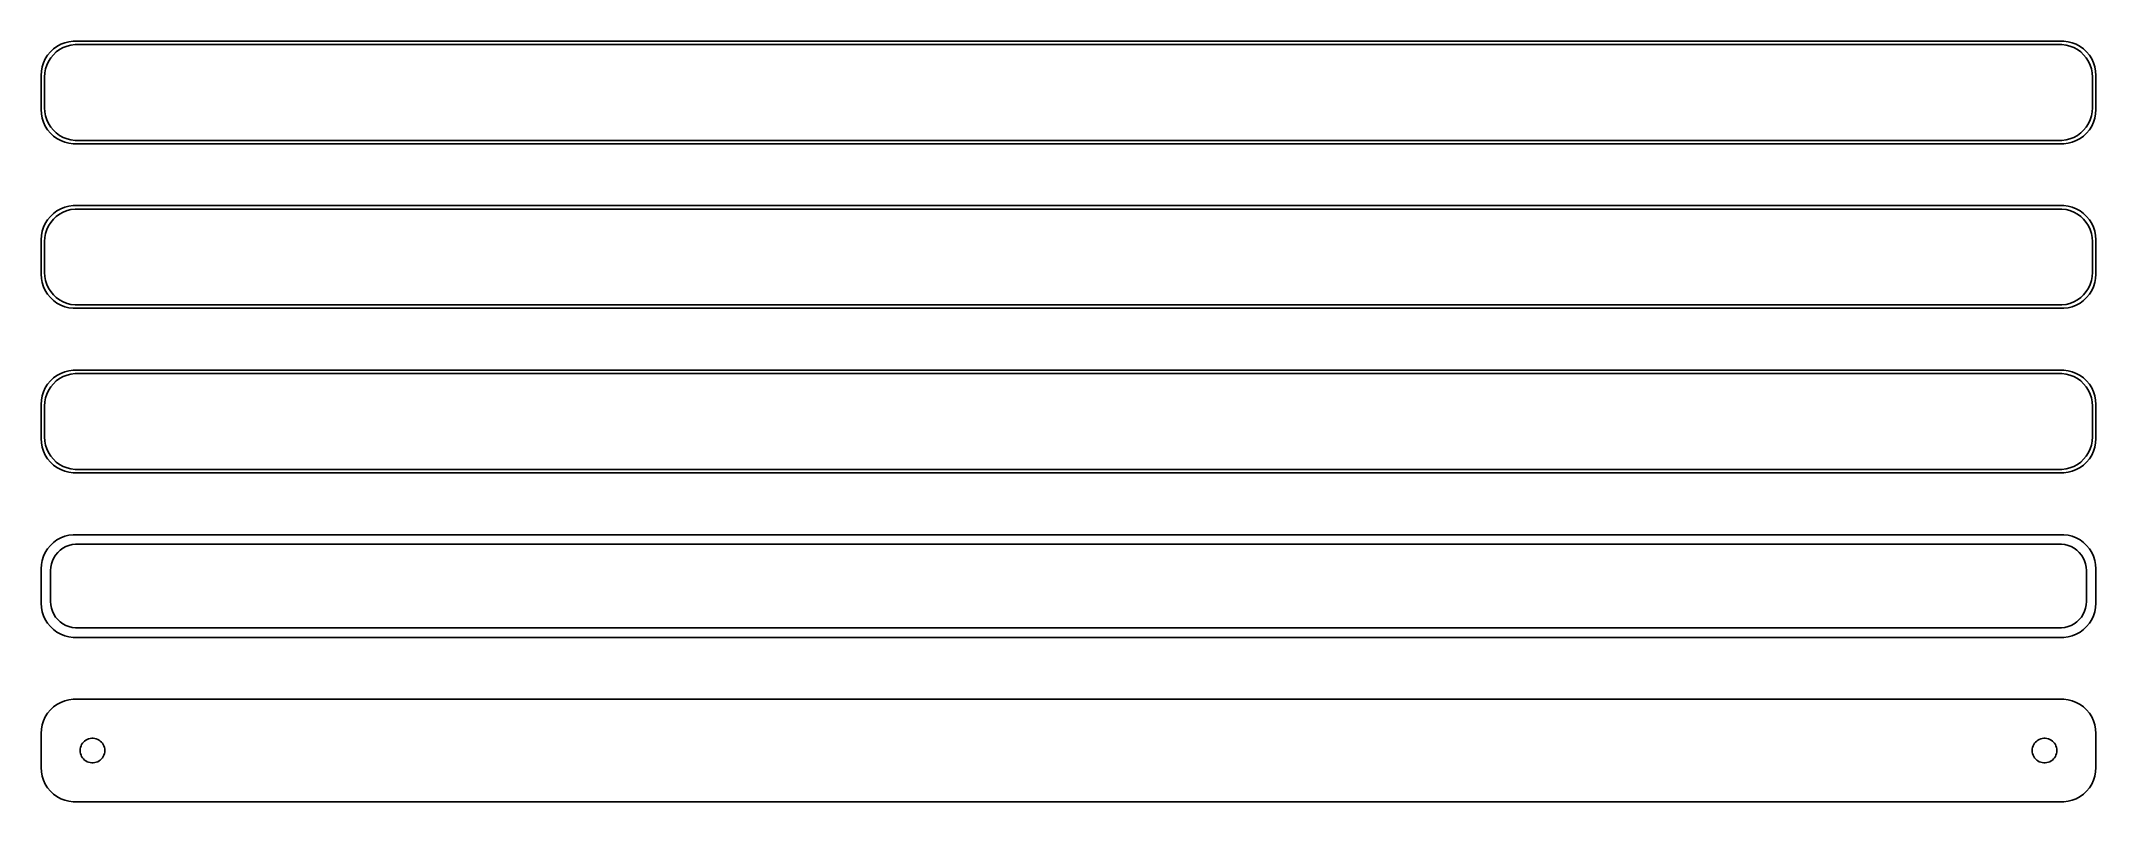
# Model space of a CAD drawing. Header units: metres. Extents: x -150 to 150, y 89 to 199.
import ezdxf

# ---------------------------------------------------------------- set-up
doc = ezdxf.new("R2010")
doc.units = ezdxf.units.M

msp = doc.modelspace()

# ---------------------------------------------------------------- linework, layer by layer
for p, q in [((-148.187, 198.353), (-148.645, 197.923)), ((-147.679, 198.722), (-148.187, 198.353)), ((-147.778, 197.91), (-147.295, 198.261)), ((-147.129, 199.024), (-147.679, 198.722)), ((-147.295, 198.261), (-146.772, 198.548)), ((-146.545, 199.255), (-147.129, 199.024)), ((-146.772, 198.548), (-146.218, 198.768)), ((-145.937, 199.411), (-146.545, 199.255)), ((-146.218, 198.768), (-145.64, 198.916)), ((-145.314, 199.49), (-145.937, 199.411)), ((-145.64, 198.916), (-145.048, 198.991)), ((145.314, 199.49), (-145.314, 199.49)), ((-145.048, 198.991), (145.048, 198.991)), ((145.048, 198.991), (145.64, 198.916)), ((145.937, 199.411), (145.314, 199.49)), ((145.64, 198.916), (146.218, 198.768)), ((146.545, 199.255), (145.937, 199.411)), ((146.218, 198.768), (146.772, 198.548)), ((147.129, 199.024), (146.545, 199.255)), ((146.772, 198.548), (147.295, 198.261)), ((147.679, 198.722), (147.129, 199.024)), ((147.295, 198.261), (147.778, 197.91)), ((148.187, 198.353), (147.679, 198.722)), ((148.645, 197.923), (148.187, 198.353)), ((-149.961, 195.127), (-150, 194.5)), ((-149.843, 195.743), (-149.961, 195.127)), ((-149.649, 196.341), (-149.843, 195.743)), ((-149.382, 196.909), (-149.649, 196.341)), ((-149.463, 194.845), (-149.351, 195.431)), ((-149.045, 197.439), (-149.382, 196.909)), ((-149.351, 195.431), (-149.166, 195.999)), ((-149.166, 195.999), (-148.912, 196.538)), ((-148.645, 197.923), (-149.045, 197.439)), ((-148.912, 196.538), (-148.593, 197.042)), ((-148.593, 197.042), (-148.213, 197.502)), ((-148.213, 197.502), (-147.778, 197.91)), ((147.778, 197.91), (148.213, 197.502)), ((148.213, 197.502), (148.593, 197.042)), ((148.593, 197.042), (148.912, 196.538)), ((149.045, 197.439), (148.645, 197.923)), ((148.912, 196.538), (149.166, 195.999)), ((149.382, 196.909), (149.045, 197.439)), ((149.166, 195.999), (149.351, 195.431)), ((149.351, 195.431), (149.463, 194.845)), ((149.649, 196.341), (149.382, 196.909)), ((149.843, 195.743), (149.649, 196.341)), ((149.961, 195.127), (149.843, 195.743)), ((150, 194.5), (149.961, 195.127)), ((-150, 194.5), (-150, 189.5)), ((-149.5, 194.25), (-149.463, 194.845)), ((-149.5, 189.75), (-149.5, 194.25)), ((149.463, 194.845), (149.5, 194.25)), ((149.5, 194.25), (149.5, 189.75)), ((150, 189.5), (150, 194.5)), ((-150, 189.5), (-149.961, 188.873)), ((-149.463, 189.155), (-149.5, 189.75)), ((-149.351, 188.569), (-149.463, 189.155)), ((149.463, 189.155), (149.351, 188.569)), ((149.5, 189.75), (149.463, 189.155)), ((149.961, 188.873), (150, 189.5)), ((-149.961, 188.873), (-149.843, 188.257)), ((-149.843, 188.257), (-149.649, 187.659)), ((-149.649, 187.659), (-149.382, 187.091)), ((-149.382, 187.091), (-149.045, 186.561)), ((-149.166, 188.001), (-149.351, 188.569)), ((-148.912, 187.462), (-149.166, 188.001)), ((-149.045, 186.561), (-148.645, 186.077)), ((-148.593, 186.958), (-148.912, 187.462)), ((-148.645, 186.077), (-148.187, 185.647)), ((-148.213, 186.498), (-148.593, 186.958)), ((-147.778, 186.09), (-148.213, 186.498)), ((-147.295, 185.739), (-147.778, 186.09)), ((147.778, 186.09), (147.295, 185.739)), ((148.213, 186.498), (147.778, 186.09)), ((148.187, 185.647), (148.645, 186.077)), ((148.593, 186.958), (148.213, 186.498)), ((148.912, 187.462), (148.593, 186.958)), ((148.645, 186.077), (149.045, 186.561)), ((149.166, 188.001), (148.912, 187.462)), ((149.045, 186.561), (149.382, 187.091)), ((149.351, 188.569), (149.166, 188.001)), ((149.382, 187.091), (149.649, 187.659)), ((149.649, 187.659), (149.843, 188.257)), ((149.843, 188.257), (149.961, 188.873)), ((-148.187, 185.647), (-147.679, 185.278)), ((-147.679, 185.278), (-147.129, 184.976)), ((-146.772, 185.452), (-147.295, 185.739)), ((-147.129, 184.976), (-146.545, 184.745)), ((-146.218, 185.232), (-146.772, 185.452)), ((-146.545, 184.745), (-145.937, 184.589)), ((-145.64, 185.084), (-146.218, 185.232)), ((-145.937, 184.589), (-145.314, 184.51)), ((-145.048, 185.009), (-145.64, 185.084)), ((-145.314, 184.51), (145.314, 184.51)), ((145.048, 185.009), (-145.048, 185.009)), ((145.64, 185.084), (145.048, 185.009)), ((145.314, 184.51), (145.937, 184.589)), ((146.218, 185.232), (145.64, 185.084)), ((145.937, 184.589), (146.545, 184.745)), ((146.772, 185.452), (146.218, 185.232)), ((146.545, 184.745), (147.129, 184.976)), ((147.295, 185.739), (146.772, 185.452)), ((147.129, 184.976), (147.679, 185.278)), ((147.679, 185.278), (148.187, 185.647)), ((-148.187, 174.353), (-148.645, 173.923)), ((-147.679, 174.722), (-148.187, 174.353)), ((-147.778, 173.91), (-147.295, 174.261)), ((-147.129, 175.024), (-147.679, 174.722)), ((-147.295, 174.261), (-146.772, 174.548)), ((-146.545, 175.255), (-147.129, 175.024)), ((-146.772, 174.548), (-146.218, 174.768)), ((-145.937, 175.411), (-146.545, 175.255)), ((-146.218, 174.768), (-145.64, 174.916)), ((-145.314, 175.49), (-145.937, 175.411)), ((-145.64, 174.916), (-145.048, 174.991)), ((145.314, 175.49), (-145.314, 175.49)), ((-145.048, 174.991), (145.048, 174.991)), ((145.048, 174.991), (145.64, 174.916)), ((145.937, 175.411), (145.314, 175.49)), ((145.64, 174.916), (146.218, 174.768)), ((146.545, 175.255), (145.937, 175.411)), ((146.218, 174.768), (146.772, 174.548)), ((147.129, 175.024), (146.545, 175.255)), ((146.772, 174.548), (147.295, 174.261)), ((147.679, 174.722), (147.129, 175.024)), ((147.295, 174.261), (147.778, 173.91)), ((148.187, 174.353), (147.679, 174.722)), ((148.645, 173.923), (148.187, 174.353)), ((-149.961, 171.127), (-150, 170.5)), ((-149.843, 171.743), (-149.961, 171.127)), ((-149.649, 172.341), (-149.843, 171.743)), ((-149.382, 172.909), (-149.649, 172.341)), ((-149.463, 170.845), (-149.351, 171.431)), ((-149.045, 173.439), (-149.382, 172.909)), ((-149.351, 171.431), (-149.166, 171.999)), ((-149.166, 171.999), (-148.912, 172.538)), ((-148.645, 173.923), (-149.045, 173.439)), ((-148.912, 172.538), (-148.593, 173.042)), ((-148.593, 173.042), (-148.213, 173.502)), ((-148.213, 173.502), (-147.778, 173.91)), ((147.778, 173.91), (148.213, 173.502)), ((148.213, 173.502), (148.593, 173.042)), ((148.593, 173.042), (148.912, 172.538)), ((149.045, 173.439), (148.645, 173.923)), ((148.912, 172.538), (149.166, 171.999)), ((149.382, 172.909), (149.045, 173.439)), ((149.166, 171.999), (149.351, 171.431)), ((149.351, 171.431), (149.463, 170.845)), ((149.649, 172.341), (149.382, 172.909)), ((149.843, 171.743), (149.649, 172.341)), ((149.961, 171.127), (149.843, 171.743)), ((150, 170.5), (149.961, 171.127)), ((-150, 170.5), (-150, 165.5)), ((-149.5, 170.25), (-149.463, 170.845)), ((-149.5, 165.75), (-149.5, 170.25)), ((149.463, 170.845), (149.5, 170.25)), ((149.5, 170.25), (149.5, 165.75)), ((150, 165.5), (150, 170.5)), ((-150, 165.5), (-149.961, 164.873)), ((-149.463, 165.155), (-149.5, 165.75)), ((-149.351, 164.569), (-149.463, 165.155)), ((149.463, 165.155), (149.351, 164.569)), ((149.5, 165.75), (149.463, 165.155)), ((149.961, 164.873), (150, 165.5)), ((-149.961, 164.873), (-149.843, 164.257)), ((-149.843, 164.257), (-149.649, 163.659)), ((-149.649, 163.659), (-149.382, 163.091)), ((-149.382, 163.091), (-149.045, 162.561)), ((-149.166, 164.001), (-149.351, 164.569)), ((-148.912, 163.462), (-149.166, 164.001)), ((-149.045, 162.561), (-148.645, 162.077)), ((-148.593, 162.958), (-148.912, 163.462)), ((-148.645, 162.077), (-148.187, 161.647)), ((-148.213, 162.498), (-148.593, 162.958)), ((-147.778, 162.09), (-148.213, 162.498)), ((-147.295, 161.739), (-147.778, 162.09)), ((147.778, 162.09), (147.295, 161.739)), ((148.213, 162.498), (147.778, 162.09)), ((148.187, 161.647), (148.645, 162.077)), ((148.593, 162.958), (148.213, 162.498)), ((148.912, 163.462), (148.593, 162.958)), ((148.645, 162.077), (149.045, 162.561)), ((149.166, 164.001), (148.912, 163.462)), ((149.045, 162.561), (149.382, 163.091)), ((149.351, 164.569), (149.166, 164.001)), ((149.382, 163.091), (149.649, 163.659)), ((149.649, 163.659), (149.843, 164.257)), ((149.843, 164.257), (149.961, 164.873)), ((-148.187, 161.647), (-147.679, 161.278)), ((-147.679, 161.278), (-147.129, 160.976)), ((-146.772, 161.452), (-147.295, 161.739)), ((-147.129, 160.976), (-146.545, 160.745)), ((-146.218, 161.232), (-146.772, 161.452)), ((-146.545, 160.745), (-145.937, 160.589)), ((-145.64, 161.084), (-146.218, 161.232)), ((-145.937, 160.589), (-145.314, 160.51)), ((-145.048, 161.009), (-145.64, 161.084)), ((-145.314, 160.51), (145.314, 160.51)), ((145.048, 161.009), (-145.048, 161.009)), ((145.64, 161.084), (145.048, 161.009)), ((145.314, 160.51), (145.937, 160.589)), ((146.218, 161.232), (145.64, 161.084)), ((145.937, 160.589), (146.545, 160.745)), ((146.772, 161.452), (146.218, 161.232)), ((146.545, 160.745), (147.129, 160.976)), ((147.295, 161.739), (146.772, 161.452)), ((147.129, 160.976), (147.679, 161.278)), ((147.679, 161.278), (148.187, 161.647)), ((-148.187, 150.353), (-148.645, 149.923)), ((-147.679, 150.722), (-148.187, 150.353)), ((-147.778, 149.91), (-147.295, 150.261)), ((-147.129, 151.024), (-147.679, 150.722)), ((-147.295, 150.261), (-146.772, 150.548)), ((-146.545, 151.255), (-147.129, 151.024)), ((-146.772, 150.548), (-146.218, 150.768)), ((-145.937, 151.411), (-146.545, 151.255)), ((-146.218, 150.768), (-145.64, 150.916)), ((-145.314, 151.49), (-145.937, 151.411)), ((-145.64, 150.916), (-145.048, 150.991)), ((145.314, 151.49), (-145.314, 151.49)), ((-145.048, 150.991), (145.048, 150.991)), ((145.048, 150.991), (145.64, 150.916)), ((145.937, 151.411), (145.314, 151.49)), ((145.64, 150.916), (146.218, 150.768)), ((146.545, 151.255), (145.937, 151.411)), ((146.218, 150.768), (146.772, 150.548)), ((147.129, 151.024), (146.545, 151.255)), ((146.772, 150.548), (147.295, 150.261)), ((147.679, 150.722), (147.129, 151.024)), ((147.295, 150.261), (147.778, 149.91)), ((148.187, 150.353), (147.679, 150.722)), ((148.645, 149.923), (148.187, 150.353)), ((-149.961, 147.127), (-150, 146.5)), ((-149.843, 147.743), (-149.961, 147.127)), ((-149.649, 148.341), (-149.843, 147.743)), ((-149.382, 148.909), (-149.649, 148.341)), ((-149.463, 146.845), (-149.351, 147.431)), ((-149.045, 149.439), (-149.382, 148.909)), ((-149.351, 147.431), (-149.166, 147.999)), ((-149.166, 147.999), (-148.912, 148.538)), ((-148.645, 149.923), (-149.045, 149.439)), ((-148.912, 148.538), (-148.593, 149.042)), ((-148.593, 149.042), (-148.213, 149.502)), ((-148.213, 149.502), (-147.778, 149.91)), ((147.778, 149.91), (148.213, 149.502)), ((148.213, 149.502), (148.593, 149.042)), ((148.593, 149.042), (148.912, 148.538)), ((149.045, 149.439), (148.645, 149.923)), ((148.912, 148.538), (149.166, 147.999)), ((149.382, 148.909), (149.045, 149.439)), ((149.166, 147.999), (149.351, 147.431)), ((149.351, 147.431), (149.463, 146.845)), ((149.649, 148.341), (149.382, 148.909)), ((149.843, 147.743), (149.649, 148.341)), ((149.961, 147.127), (149.843, 147.743)), ((150, 146.5), (149.961, 147.127)), ((-150, 146.5), (-150, 141.5)), ((-149.5, 146.25), (-149.463, 146.845)), ((-149.5, 141.75), (-149.5, 146.25)), ((149.463, 146.845), (149.5, 146.25)), ((149.5, 146.25), (149.5, 141.75)), ((150, 141.5), (150, 146.5)), ((-150, 141.5), (-149.961, 140.873)), ((-149.463, 141.155), (-149.5, 141.75)), ((-149.351, 140.569), (-149.463, 141.155)), ((149.463, 141.155), (149.351, 140.569)), ((149.5, 141.75), (149.463, 141.155)), ((149.961, 140.873), (150, 141.5)), ((-149.961, 140.873), (-149.843, 140.257)), ((-149.843, 140.257), (-149.649, 139.659)), ((-149.649, 139.659), (-149.382, 139.091)), ((-149.382, 139.091), (-149.045, 138.561)), ((-149.166, 140.001), (-149.351, 140.569)), ((-148.912, 139.462), (-149.166, 140.001)), ((-149.045, 138.561), (-148.645, 138.077)), ((-148.593, 138.958), (-148.912, 139.462)), ((-148.645, 138.077), (-148.187, 137.647)), ((-148.213, 138.498), (-148.593, 138.958)), ((-147.778, 138.09), (-148.213, 138.498)), ((-147.295, 137.739), (-147.778, 138.09)), ((147.778, 138.09), (147.295, 137.739)), ((148.213, 138.498), (147.778, 138.09)), ((148.187, 137.647), (148.645, 138.077)), ((148.593, 138.958), (148.213, 138.498)), ((148.912, 139.462), (148.593, 138.958)), ((148.645, 138.077), (149.045, 138.561)), ((149.166, 140.001), (148.912, 139.462)), ((149.045, 138.561), (149.382, 139.091)), ((149.351, 140.569), (149.166, 140.001)), ((149.382, 139.091), (149.649, 139.659)), ((149.649, 139.659), (149.843, 140.257)), ((149.843, 140.257), (149.961, 140.873)), ((-148.187, 137.647), (-147.679, 137.278)), ((-147.679, 137.278), (-147.129, 136.976)), ((-146.772, 137.452), (-147.295, 137.739)), ((-147.129, 136.976), (-146.545, 136.745)), ((-146.218, 137.232), (-146.772, 137.452)), ((-146.545, 136.745), (-145.937, 136.589)), ((-145.64, 137.084), (-146.218, 137.232)), ((-145.937, 136.589), (-145.314, 136.51)), ((-145.048, 137.009), (-145.64, 137.084)), ((-145.314, 136.51), (145.314, 136.51)), ((145.048, 137.009), (-145.048, 137.009)), ((145.64, 137.084), (145.048, 137.009)), ((145.314, 136.51), (145.937, 136.589)), ((146.218, 137.232), (145.64, 137.084)), ((145.937, 136.589), (146.545, 136.745)), ((146.772, 137.452), (146.218, 137.232)), ((146.545, 136.745), (147.129, 136.976)), ((147.295, 137.739), (146.772, 137.452)), ((147.129, 136.976), (147.679, 137.278)), ((147.679, 137.278), (148.187, 137.647)), ((-148.187, 126.353), (-148.645, 125.923)), ((-147.679, 126.722), (-148.187, 126.353)), ((-147.129, 127.024), (-147.679, 126.722)), ((-146.545, 127.255), (-147.129, 127.024)), ((-145.937, 127.411), (-146.545, 127.255)), ((-145.946, 125.93), (-145.475, 126.051)), ((-145.314, 127.49), (-145.937, 127.411)), ((-145.475, 126.051), (-144.993, 126.112)), ((145.314, 127.49), (-145.314, 127.49)), ((-144.993, 126.112), (144.993, 126.112)), ((144.993, 126.112), (145.475, 126.051)), ((145.937, 127.411), (145.314, 127.49)), ((145.475, 126.051), (145.946, 125.93)), ((146.545, 127.255), (145.937, 127.411)), ((147.129, 127.024), (146.545, 127.255)), ((147.679, 126.722), (147.129, 127.024)), ((148.187, 126.353), (147.679, 126.722)), ((148.645, 125.923), (148.187, 126.353)), ((-149.961, 123.127), (-150, 122.5)), ((-149.843, 123.743), (-149.961, 123.127)), ((-149.649, 124.341), (-149.843, 123.743)), ((-149.382, 124.909), (-149.649, 124.341)), ((-149.045, 125.439), (-149.382, 124.909)), ((-148.645, 125.923), (-149.045, 125.439)), ((-148.589, 122.735), (-148.498, 123.212)), ((-148.498, 123.212), (-148.348, 123.674)), ((-148.348, 123.674), (-148.141, 124.114)), ((-148.141, 124.114), (-147.88, 124.524)), ((-147.88, 124.524), (-147.571, 124.899)), ((-147.571, 124.899), (-147.216, 125.231)), ((-147.216, 125.231), (-146.823, 125.517)), ((-146.823, 125.517), (-146.398, 125.751)), ((-146.398, 125.751), (-145.946, 125.93)), ((145.946, 125.93), (146.398, 125.751)), ((146.398, 125.751), (146.823, 125.517)), ((146.823, 125.517), (147.216, 125.231)), ((147.216, 125.231), (147.571, 124.899)), ((147.571, 124.899), (147.88, 124.524)), ((147.88, 124.524), (148.141, 124.114)), ((148.141, 124.114), (148.348, 123.674)), ((148.348, 123.674), (148.498, 123.212)), ((148.498, 123.212), (148.589, 122.735)), ((149.045, 125.439), (148.645, 125.923)), ((149.382, 124.909), (149.045, 125.439)), ((149.649, 124.341), (149.382, 124.909)), ((149.843, 123.743), (149.649, 124.341)), ((149.961, 123.127), (149.843, 123.743)), ((150, 122.5), (149.961, 123.127)), ((-150, 122.5), (-150, 117.5)), ((-148.619, 122.25), (-148.589, 122.735)), ((-148.619, 117.75), (-148.619, 122.25)), ((148.589, 122.735), (148.619, 122.25)), ((148.619, 122.25), (148.619, 117.75)), ((150, 117.5), (150, 122.5)), ((-150, 117.5), (-149.961, 116.873)), ((-148.589, 117.265), (-148.619, 117.75)), ((-148.498, 116.788), (-148.589, 117.265)), ((148.589, 117.265), (148.498, 116.788)), ((148.619, 117.75), (148.589, 117.265)), ((149.961, 116.873), (150, 117.5)), ((-149.961, 116.873), (-149.843, 116.257)), ((-149.843, 116.257), (-149.649, 115.659)), ((-149.649, 115.659), (-149.382, 115.091)), ((-149.382, 115.091), (-149.045, 114.561)), ((-149.045, 114.561), (-148.645, 114.077)), ((-148.645, 114.077), (-148.187, 113.647)), ((-148.348, 116.326), (-148.498, 116.788)), ((-148.141, 115.886), (-148.348, 116.326)), ((-147.88, 115.476), (-148.141, 115.886)), ((-147.571, 115.101), (-147.88, 115.476)), ((-147.216, 114.769), (-147.571, 115.101)), ((-146.823, 114.483), (-147.216, 114.769)), ((-146.398, 114.249), (-146.823, 114.483)), ((-145.946, 114.07), (-146.398, 114.249)), ((-145.475, 113.949), (-145.946, 114.07)), ((145.946, 114.07), (145.475, 113.949)), ((146.398, 114.249), (145.946, 114.07)), ((146.823, 114.483), (146.398, 114.249)), ((147.216, 114.769), (146.823, 114.483)), ((147.571, 115.101), (147.216, 114.769)), ((147.88, 115.476), (147.571, 115.101)), ((148.141, 115.886), (147.88, 115.476)), ((148.348, 116.326), (148.141, 115.886)), ((148.187, 113.647), (148.645, 114.077)), ((148.498, 116.788), (148.348, 116.326)), ((148.645, 114.077), (149.045, 114.561)), ((149.045, 114.561), (149.382, 115.091)), ((149.382, 115.091), (149.649, 115.659)), ((149.649, 115.659), (149.843, 116.257)), ((149.843, 116.257), (149.961, 116.873)), ((-148.187, 113.647), (-147.679, 113.278)), ((-147.679, 113.278), (-147.129, 112.976)), ((-147.129, 112.976), (-146.545, 112.745)), ((-146.545, 112.745), (-145.937, 112.589)), ((-145.937, 112.589), (-145.314, 112.51)), ((-144.993, 113.888), (-145.475, 113.949)), ((-145.314, 112.51), (145.314, 112.51)), ((144.993, 113.888), (-144.993, 113.888)), ((145.475, 113.949), (144.993, 113.888)), ((145.314, 112.51), (145.937, 112.589)), ((145.937, 112.589), (146.545, 112.745)), ((146.545, 112.745), (147.129, 112.976)), ((147.129, 112.976), (147.679, 113.278)), ((147.679, 113.278), (148.187, 113.647)), ((-148.187, 102.353), (-148.645, 101.923)), ((-147.679, 102.722), (-148.187, 102.353)), ((-147.129, 103.024), (-147.679, 102.722)), ((-146.545, 103.255), (-147.129, 103.024)), ((-145.937, 103.411), (-146.545, 103.255)), ((-145.314, 103.49), (-145.937, 103.411)), ((145.314, 103.49), (-145.314, 103.49)), ((145.937, 103.411), (145.314, 103.49)), ((146.545, 103.255), (145.937, 103.411)), ((147.129, 103.024), (146.545, 103.255)), ((147.679, 102.722), (147.129, 103.024)), ((148.187, 102.353), (147.679, 102.722)), ((148.645, 101.923), (148.187, 102.353)), ((-149.961, 99.1267), (-150, 98.5)), ((-149.843, 99.7434), (-149.961, 99.1267)), ((-149.649, 100.341), (-149.843, 99.7434)), ((-149.382, 100.909), (-149.649, 100.341)), ((-149.045, 101.439), (-149.382, 100.909)), ((-148.645, 101.923), (-149.045, 101.439)), ((149.045, 101.439), (148.645, 101.923)), ((149.382, 100.909), (149.045, 101.439)), ((149.649, 100.341), (149.382, 100.909)), ((149.843, 99.7434), (149.649, 100.341)), ((149.961, 99.1267), (149.843, 99.7434)), ((150, 98.5), (149.961, 99.1267)), ((-150, 98.5), (-150, 93.5)), ((-144.3, 96), (-144.286, 96.2256)), ((-144.286, 95.7744), (-144.3, 96)), ((-144.286, 96.2256), (-144.243, 96.4476)), ((-144.243, 96.4476), (-144.174, 96.6626)), ((-144.174, 96.6626), (-144.077, 96.8671)), ((-144.077, 96.8671), (-143.956, 97.058)), ((-143.956, 97.058), (-143.812, 97.2322)), ((-143.812, 97.2322), (-143.647, 97.3869)), ((-143.647, 97.3869), (-143.464, 97.5198)), ((-143.464, 97.5198), (-143.266, 97.6287)), ((-143.266, 97.6287), (-143.056, 97.7119)), ((-143.056, 97.7119), (-142.837, 97.7681)), ((-142.837, 97.7681), (-142.613, 97.7964)), ((-142.613, 97.7964), (-142.387, 97.7964)), ((-142.387, 97.7964), (-142.163, 97.7681)), ((-142.163, 97.7681), (-141.944, 97.7119)), ((-141.944, 97.7119), (-141.734, 97.6287)), ((-141.734, 97.6287), (-141.536, 97.5198)), ((-141.536, 97.5198), (-141.353, 97.3869)), ((-141.353, 97.3869), (-141.188, 97.2322)), ((-141.188, 97.2322), (-141.044, 97.058)), ((-141.044, 97.058), (-140.923, 96.8671)), ((-140.923, 96.8671), (-140.826, 96.6626)), ((-140.826, 96.6626), (-140.757, 96.4476)), ((-140.757, 96.4476), (-140.714, 96.2256)), ((-140.714, 96.2256), (-140.7, 96)), ((-140.7, 96), (-140.714, 95.7744)), ((140.7, 96), (140.714, 96.2256)), ((140.714, 95.7744), (140.7, 96)), ((140.714, 96.2256), (140.757, 96.4476)), ((140.757, 96.4476), (140.826, 96.6626)), ((140.826, 96.6626), (140.923, 96.8671)), ((140.923, 96.8671), (141.044, 97.058)), ((141.044, 97.058), (141.188, 97.2322)), ((141.188, 97.2322), (141.353, 97.3869)), ((141.353, 97.3869), (141.536, 97.5198)), ((141.536, 97.5198), (141.734, 97.6287)), ((141.734, 97.6287), (141.944, 97.7119)), ((141.944, 97.7119), (142.163, 97.7681)), ((142.163, 97.7681), (142.387, 97.7964)), ((142.387, 97.7964), (142.613, 97.7964)), ((142.613, 97.7964), (142.837, 97.7681)), ((142.837, 97.7681), (143.056, 97.7119)), ((143.056, 97.7119), (143.266, 97.6287)), ((143.266, 97.6287), (143.464, 97.5198)), ((143.464, 97.5198), (143.647, 97.3869)), ((143.647, 97.3869), (143.812, 97.2322)), ((143.812, 97.2322), (143.956, 97.058)), ((143.956, 97.058), (144.077, 96.8671)), ((144.077, 96.8671), (144.174, 96.6626)), ((144.174, 96.6626), (144.243, 96.4476)), ((144.243, 96.4476), (144.286, 96.2256)), ((144.286, 96.2256), (144.3, 96)), ((144.3, 96), (144.286, 95.7744)), ((150, 93.5), (150, 98.5)), ((-150, 93.5), (-149.961, 92.8733)), ((-144.243, 95.5524), (-144.286, 95.7744)), ((-144.174, 95.3374), (-144.243, 95.5524)), ((-144.077, 95.1329), (-144.174, 95.3374)), ((-143.956, 94.942), (-144.077, 95.1329)), ((-143.812, 94.7678), (-143.956, 94.942)), ((-143.647, 94.6131), (-143.812, 94.7678)), ((-143.464, 94.4802), (-143.647, 94.6131)), ((-143.266, 94.3713), (-143.464, 94.4802)), ((-143.056, 94.2881), (-143.266, 94.3713)), ((-142.837, 94.2319), (-143.056, 94.2881)), ((-142.613, 94.2036), (-142.837, 94.2319)), ((-142.387, 94.2036), (-142.613, 94.2036)), ((-142.163, 94.2319), (-142.387, 94.2036)), ((-141.944, 94.2881), (-142.163, 94.2319)), ((-141.734, 94.3713), (-141.944, 94.2881)), ((-141.536, 94.4802), (-141.734, 94.3713)), ((-141.353, 94.6131), (-141.536, 94.4802)), ((-141.188, 94.7678), (-141.353, 94.6131)), ((-141.044, 94.942), (-141.188, 94.7678)), ((-140.923, 95.1329), (-141.044, 94.942)), ((-140.826, 95.3374), (-140.923, 95.1329)), ((-140.757, 95.5524), (-140.826, 95.3374)), ((-140.714, 95.7744), (-140.757, 95.5524)), ((140.757, 95.5524), (140.714, 95.7744)), ((140.826, 95.3374), (140.757, 95.5524)), ((140.923, 95.1329), (140.826, 95.3374)), ((141.044, 94.942), (140.923, 95.1329)), ((141.188, 94.7678), (141.044, 94.942)), ((141.353, 94.6131), (141.188, 94.7678)), ((141.536, 94.4802), (141.353, 94.6131)), ((141.734, 94.3713), (141.536, 94.4802)), ((141.944, 94.2881), (141.734, 94.3713)), ((142.163, 94.2319), (141.944, 94.2881)), ((142.387, 94.2036), (142.163, 94.2319)), ((142.613, 94.2036), (142.387, 94.2036)), ((142.837, 94.2319), (142.613, 94.2036)), ((143.056, 94.2881), (142.837, 94.2319)), ((143.266, 94.3713), (143.056, 94.2881)), ((143.464, 94.4802), (143.266, 94.3713)), ((143.647, 94.6131), (143.464, 94.4802)), ((143.812, 94.7678), (143.647, 94.6131)), ((143.956, 94.942), (143.812, 94.7678)), ((144.077, 95.1329), (143.956, 94.942)), ((144.174, 95.3374), (144.077, 95.1329)), ((144.243, 95.5524), (144.174, 95.3374)), ((144.286, 95.7744), (144.243, 95.5524)), ((149.961, 92.8733), (150, 93.5)), ((-149.961, 92.8733), (-149.843, 92.2566)), ((-149.843, 92.2566), (-149.649, 91.6594)), ((-149.649, 91.6594), (-149.382, 91.0912)), ((-149.382, 91.0912), (-149.045, 90.5611)), ((-149.045, 90.5611), (-148.645, 90.0773)), ((-148.645, 90.0773), (-148.187, 89.6474)), ((148.187, 89.6474), (148.645, 90.0773)), ((148.645, 90.0773), (149.045, 90.5611)), ((149.045, 90.5611), (149.382, 91.0912)), ((149.382, 91.0912), (149.649, 91.6594)), ((149.649, 91.6594), (149.843, 92.2566)), ((149.843, 92.2566), (149.961, 92.8733)), ((-148.187, 89.6474), (-147.679, 89.2784)), ((-147.679, 89.2784), (-147.129, 88.9759)), ((-147.129, 88.9759), (-146.545, 88.7447)), ((-146.545, 88.7447), (-145.937, 88.5886)), ((-145.937, 88.5886), (-145.314, 88.5099)), ((-145.314, 88.5099), (145.314, 88.5099)), ((145.314, 88.5099), (145.937, 88.5886)), ((145.937, 88.5886), (146.545, 88.7447)), ((146.545, 88.7447), (147.129, 88.9759)), ((147.129, 88.9759), (147.679, 89.2784)), ((147.679, 89.2784), (148.187, 89.6474))]:
    msp.add_line(p, q)

doc.saveas('drawing.dxf')
